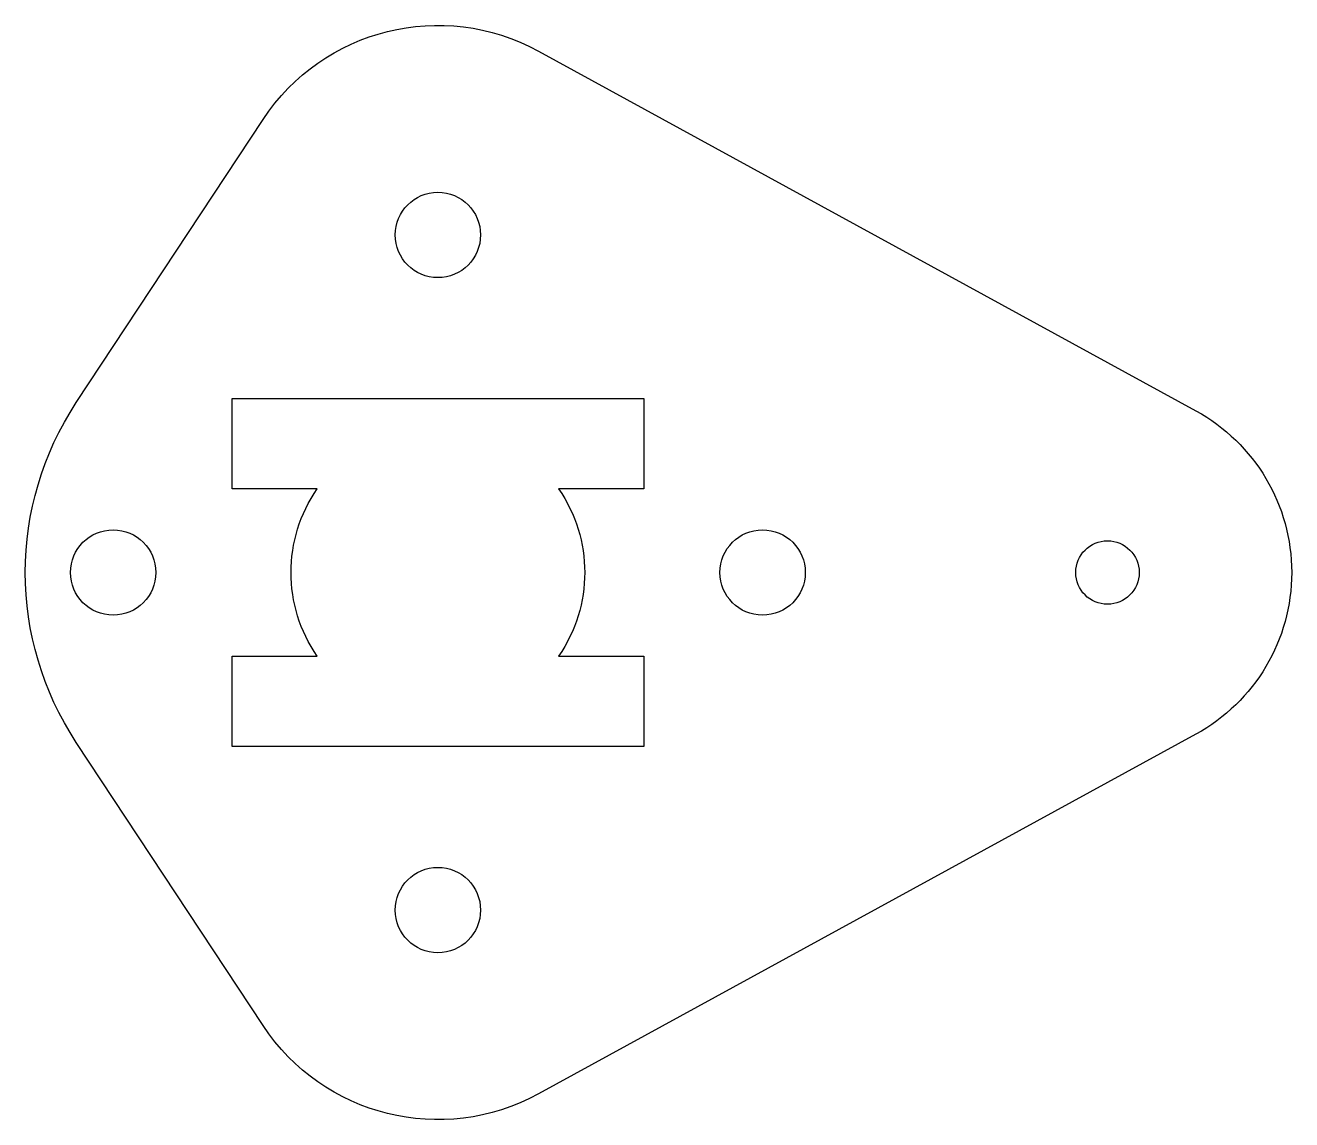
# Model space of a CAD drawing. Header units: millimetres. Extents: x 125.4 to 175.8, y 46.2 to 89.8.
import ezdxf

# ---------------------------------------------------------------- set-up
doc = ezdxf.new("R2010")
doc.units = ezdxf.units.MM
doc.layers.get('0').update_dxf_attribs({"linetype": 'CONTINUOUS'})

msp = doc.modelspace()

# ---------------------------------------------------------------- linework, layer by layer
for points in [[(134.841, 86.018, -0.390116), (145.811, 88.743), (172.008, 74.418, -0.592921), (172.008, 61.54), (145.811, 47.215, -0.390116), (134.841, 49.941), (127.4, 61.215, -0.300248), (127.4, 74.744)], [(146.615, 71.312, -0.312652), (146.615, 64.647), (150.007, 64.647), (150.007, 61.047), (133.607, 61.047), (133.607, 64.647), (136.999, 64.647, -0.312652), (136.999, 71.312), (133.607, 71.312), (133.607, 74.912), (150.007, 74.912), (150.007, 71.312)]]:
    msp.add_lwpolyline(points, format="xyb", close=True)
for centre, radius in [((141.807, 81.42), 1.7), ((128.869, 67.979), 1.7), ((154.745, 67.979), 1.7), ((168.486, 67.979), 1.264), ((141.807, 54.538), 1.7)]:
    msp.add_circle(centre, radius)

doc.saveas('drawing.dxf')
